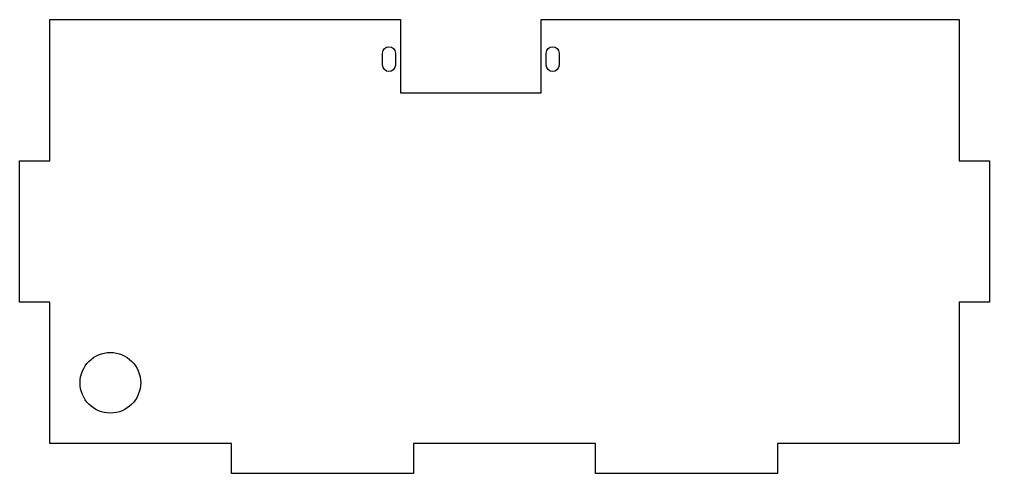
# Model space of a CAD drawing. Header units: millimetres. Extents: x -160 to 0, y -75 to 0.
import ezdxf

# ---------------------------------------------------------------- set-up
doc = ezdxf.new("R2010")
doc.units = ezdxf.units.MM
doc.layers.get('0').update_dxf_attribs({"linetype": 'CONTINUOUS'})

msp = doc.modelspace()

# ---------------------------------------------------------------- linework, layer by layer
msp.add_lwpolyline([(-97.17, 0), (-97.17, -12.11), (-73.94, -12.11), (-73.94, 0), (-5, 0), (-5, -23.33), (0, -23.33), (0, -46.67), (-5, -46.67), (-5, -70), (-35, -70), (-35, -75), (-65, -75), (-65, -70), (-95, -70), (-95, -75), (-125, -75), (-125, -70), (-155, -70), (-155, -46.67), (-160, -46.67), (-160, -23.33), (-155, -23.33), (-155, 0)], close=True)
for points in [[(-100.1, -5.56, -1), (-98, -5.56), (-98, -7.56, -1), (-100.1, -7.56)], [(-73.11, -5.56, -1), (-71.01, -5.56), (-71.01, -7.56, -1), (-73.11, -7.56)]]:
    msp.add_lwpolyline(points, format="xyb", close=True)
msp.add_circle((-145, -60), 5)

doc.saveas('drawing.dxf')
